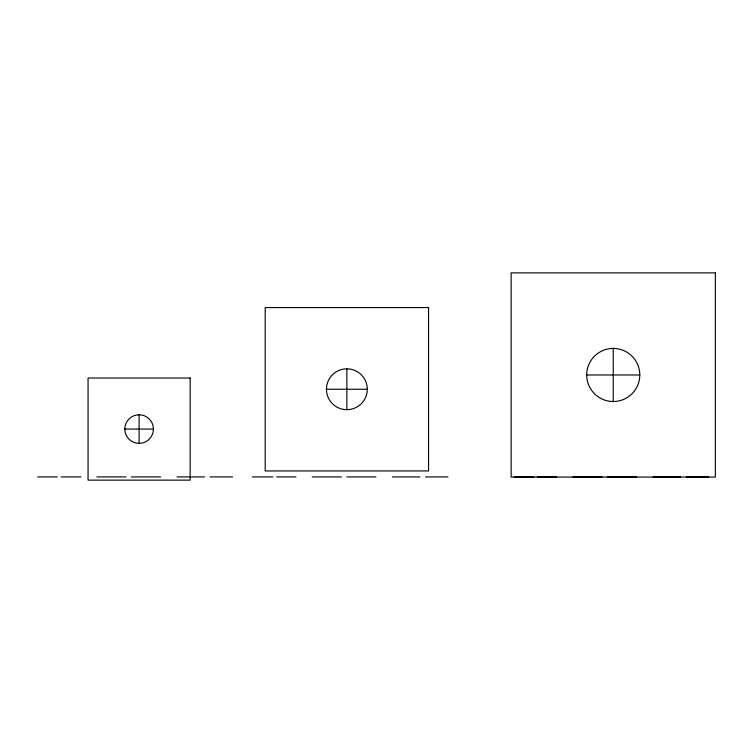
<?xml version="1.0" encoding="UTF-8"?>
<svg xmlns="http://www.w3.org/2000/svg" width="753" height="753" viewBox="0 0 753 753"><rect width="100%" height="100%" fill="white"/><g stroke="black" fill="none" stroke-linecap="round" stroke-linejoin="round"><path stroke-width="1.13" d="M586.7 374.975L639.796 374.975A26.543 26.543 0 0 0 599.972 351.98A26.543 26.543 0 0 0 599.972 397.961A26.543 26.543 0 0 0 639.796 374.975M326.444 389.254L367.295 389.254A20.425 20.425 0 0 1 336.657 406.94A20.425 20.425 0 0 1 336.657 371.568A20.425 20.425 0 0 1 367.295 389.254M124.819 429.078L153.414 429.078A14.298 14.298 0 0 1 131.973 441.465A14.298 14.298 0 0 1 131.973 416.701A14.298 14.298 0 0 1 153.414 429.078M37.65 476.922L57.294 476.922M61.2 476.922L80.91 476.922M96.836 476.922L126.005 476.922M131.417 476.922L160.587 476.922M177.011 476.922L204.496 476.922M210.134 476.922L232.573 476.922M252.311 476.922L272.859 476.922M276.596 476.922L295.967 476.922M312.231 476.922L341.401 476.922M346.813 476.922L375.982 476.922M392.398 476.922L419.882 476.922M425.52 476.922L447.96 476.922M514.205 476.922L533.915 476.922M537.294 476.922L556.674 476.922M572.929 476.922L602.099 476.922M607.511 476.922L636.68 476.922M653.105 476.922L680.59 476.922M686.228 476.922L708.667 476.922M613.243 348.423L613.243 401.518M346.869 368.838L346.869 409.679M139.117 414.79L139.117 443.376M715.35 272.868L511.136 272.868L511.136 477.073L715.35 477.073L715.35 272.868M428.551 307.572L265.188 307.572L265.188 470.945L428.551 470.945L428.551 307.572M190.17 378.025L88.063 378.025L88.063 480.132L190.17 480.132L190.17 378.025"/></g></svg>
